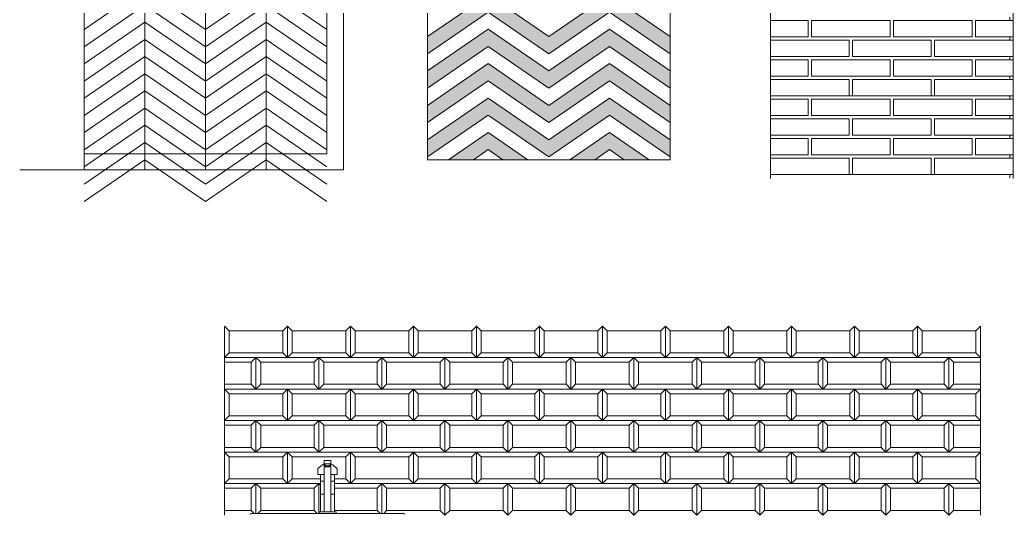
# Model space of a CAD drawing. Header units: centimetres. Extents: x -16179 to 12840, y -10704 to 3856.
# Drawn here: x -1500.1 to -1211.1, y -4435.2 to -4291.1 of the extents above; entities that cross this region are included whole.
import ezdxf

# ---------------------------------------------------------------- set-up
doc = ezdxf.new("R2010")
doc.units = ezdxf.units.CM
doc.header["$MEASUREMENT"] = 0
doc.header["$XCLIPFRAME"] = 0
for name, color, linetype, lineweight in [('1_Num_Penna__254', 254, 'Continuous', 18), ('A-ELEV-MBE1_Num_Penna__14_Num_Penna__11_Num_Penna__9_Num_Penna__9_Num_Penna__9_Num_Penna__9_Num_Penna__9_Num_Penna__9_Num_Penna__10_Num_Penna__254', 254, 'Continuous', 18), ('A-ELEV-MBE1_Num_Penna__7_Num_Penna__7_Num_Penna__7_Num_Penna__7_Num_Penna__7_Num_Penna__7_Num_Penna__7_Num_Penna__7_Num_Penna__7_Num_Penna__254', 254, 'Continuous', 18), ('IKE120015-t1_Num_Penna__251_Num_Penna__251_Num_Penna__251_Num_Penna__251_Num_Penna__251_Num_Penna__251_Num_Penna__251_Num_Penna__251_Num_Penna__251_Num_Penna__251_Num_Penna__12', 12, 'Continuous', 18), ('IKE120015-t1_Num_Penna__251_Num_Penna__251_Num_Penna__251_Num_Penna__251_Num_Penna__251_Num_Penna__251_Num_Penna__251_Num_Penna__251_Num_Penna__251_Num_Penna__251_Num_Penna__253', 253, 'Continuous', 18), ('PDF _Geometria_Num_Penna__5', 5, 'Continuous', 18), ('PDF11_Text_Num_Penna__253', 253, 'Continuous', 18), ('PDF11_Text_Num_Penna__5', 5, 'Continuous', 18)]:
    doc.layers.add(name, color=color, linetype=linetype, lineweight=lineweight)
doc.layers.add('IKE120015-t1_Num_Penna__251_Num_Penna__13_Num_Penna__251_Num_Penna__251_Num_Penna__251_Num_Penna__251_Num_Penna__251_Num_Penna__251_Num_Penna__251_Num_Penna__251', color=7, linetype='Continuous')
picture_1 = doc.add_image_def('image1.jpg', size_in_pixel=(728, 1100))

msp = doc.modelspace()

# ---------------------------------------------------------------- hatches: boundary and pattern name
at = {"layer": 'A-ELEV-MBE1_Num_Penna__7_Num_Penna__7_Num_Penna__7_Num_Penna__7_Num_Penna__7_Num_Penna__7_Num_Penna__7_Num_Penna__7_Num_Penna__7_Num_Penna__254', "linetype": 'Continuous', "lineweight": 0, "true_color": 0x333333}
for points in [[(-1310.9, -4295.97), (-1328.55, -4283.84), (-1346.19, -4295.97), (-1363.84, -4283.84), (-1381.48, -4295.97), (-1381.48, -4300.97), (-1363.84, -4288.84), (-1346.19, -4300.97), (-1328.55, -4288.84), (-1310.9, -4300.97)], [(-1310.9, -4305.97), (-1328.55, -4293.84), (-1346.19, -4305.97), (-1363.84, -4293.84), (-1381.48, -4305.97), (-1381.48, -4310.97), (-1363.84, -4298.84), (-1346.19, -4310.97), (-1328.55, -4298.84), (-1310.9, -4310.97)], [(-1310.9, -4320.97), (-1310.9, -4315.97), (-1328.55, -4303.84), (-1346.19, -4315.97), (-1363.84, -4303.84), (-1381.48, -4315.97), (-1381.48, -4320.97), (-1363.84, -4308.84), (-1346.19, -4320.97), (-1328.55, -4308.84)], [(-1310.9, -4325.97), (-1328.55, -4313.84), (-1346.19, -4325.97), (-1363.84, -4313.84), (-1381.48, -4325.97), (-1381.48, -4330.97), (-1363.84, -4318.84), (-1346.19, -4330.97), (-1328.55, -4318.84), (-1310.9, -4330.97)], [(-1368.1, -4331.77), (-1363.84, -4328.84), (-1359.58, -4331.77), (-1352.3, -4331.77), (-1363.84, -4323.84), (-1375.38, -4331.77)], [(-1317.01, -4331.77), (-1328.55, -4323.84), (-1340.09, -4331.77), (-1332.81, -4331.77), (-1328.55, -4328.84), (-1324.29, -4331.77)]]:
    msp.add_hatch(color=250, dxfattribs=at).paths.add_polyline_path(points)

# ---------------------------------------------------------------- linework, layer by layer
at = {"layer": '1_Num_Penna__254', "color": 254, "linetype": 'Continuous', "lineweight": 18}
for p, q in [((-1281.66, -4291.24), (-1270.69, -4291.24)), ((-1270.69, -4291.24), (-1270.69, -4296.01)), ((-1269.74, -4291.24), (-1246.85, -4291.24)), ((-1269.74, -4291.24), (-1269.74, -4296.01)), ((-1246.85, -4291.24), (-1246.85, -4296.01)), ((-1245.89, -4291.24), (-1223, -4291.24)), ((-1245.89, -4291.24), (-1245.89, -4296.01)), ((-1223, -4291.24), (-1223, -4296.01)), ((-1222.05, -4291.24), (-1211.08, -4291.24)), ((-1222.05, -4291.24), (-1222.05, -4296.01)), ((-1212.03, -4290.29), (-1212.03, -4291.24)), ((-1211.08, -4291.24), (-1211.08, -4296.01)), ((-1281.66, -4296.01), (-1270.69, -4296.01)), ((-1281.66, -4296.96), (-1258.77, -4296.96)), ((-1281.66, -4296.96), (-1281.66, -4301.73)), ((-1269.74, -4296.01), (-1246.85, -4296.01)), ((-1258.77, -4296.96), (-1258.77, -4301.73)), ((-1257.81, -4296.96), (-1234.92, -4296.96)), ((-1257.81, -4296.96), (-1257.81, -4301.73)), ((-1245.89, -4296.01), (-1223, -4296.01)), ((-1234.92, -4296.96), (-1234.92, -4301.73)), ((-1233.97, -4296.96), (-1211.08, -4296.96)), ((-1233.97, -4296.96), (-1233.97, -4301.73)), ((-1222.05, -4296.01), (-1211.08, -4296.01)), ((-1212.03, -4296.01), (-1212.03, -4296.96)), ((-1211.08, -4296.96), (-1211.08, -4301.73)), ((-1281.66, -4301.73), (-1258.77, -4301.73)), ((-1281.66, -4302.68), (-1270.69, -4302.68)), ((-1270.69, -4302.68), (-1270.69, -4307.45)), ((-1269.74, -4302.68), (-1246.85, -4302.68)), ((-1269.74, -4302.68), (-1269.74, -4307.45)), ((-1257.81, -4301.73), (-1234.92, -4301.73)), ((-1246.85, -4302.68), (-1246.85, -4307.45)), ((-1245.89, -4302.68), (-1223, -4302.68)), ((-1245.89, -4302.68), (-1245.89, -4307.45)), ((-1233.97, -4301.73), (-1211.08, -4301.73)), ((-1223, -4302.68), (-1223, -4307.45)), ((-1222.05, -4302.68), (-1211.08, -4302.68)), ((-1222.05, -4302.68), (-1222.05, -4307.45)), ((-1212.03, -4301.73), (-1212.03, -4302.68)), ((-1211.08, -4302.68), (-1211.08, -4307.45)), ((-1281.66, -4307.45), (-1270.69, -4307.45)), ((-1281.66, -4308.41), (-1258.77, -4308.41)), ((-1281.66, -4308.41), (-1281.66, -4313.18)), ((-1269.74, -4307.45), (-1246.85, -4307.45)), ((-1258.77, -4308.41), (-1258.77, -4313.18)), ((-1257.81, -4308.41), (-1234.92, -4308.41)), ((-1257.81, -4308.41), (-1257.81, -4313.18)), ((-1245.89, -4307.45), (-1223, -4307.45)), ((-1234.92, -4308.41), (-1234.92, -4313.18)), ((-1233.97, -4308.41), (-1211.08, -4308.41)), ((-1233.97, -4308.41), (-1233.97, -4313.18)), ((-1222.05, -4307.45), (-1211.08, -4307.45)), ((-1212.03, -4307.45), (-1212.03, -4308.41)), ((-1211.08, -4308.41), (-1211.08, -4313.18)), ((-1281.66, -4313.18), (-1211.08, -4313.18)), ((-1281.66, -4314.13), (-1270.69, -4314.13)), ((-1270.69, -4314.13), (-1270.69, -4318.9)), ((-1269.74, -4314.13), (-1246.85, -4314.13)), ((-1269.74, -4314.13), (-1269.74, -4318.9)), ((-1246.85, -4314.13), (-1246.85, -4318.9)), ((-1245.89, -4314.13), (-1223, -4314.13)), ((-1245.89, -4314.13), (-1245.89, -4318.9)), ((-1223, -4314.13), (-1223, -4318.9)), ((-1222.05, -4314.13), (-1211.08, -4314.13)), ((-1222.05, -4314.13), (-1222.05, -4318.9)), ((-1212.03, -4313.18), (-1212.03, -4314.13)), ((-1211.08, -4314.13), (-1211.08, -4318.9)), ((-1281.66, -4318.9), (-1270.69, -4318.9)), ((-1281.66, -4319.85), (-1258.77, -4319.85)), ((-1281.66, -4319.85), (-1281.66, -4324.62)), ((-1269.74, -4318.9), (-1246.85, -4318.9)), ((-1258.77, -4319.85), (-1258.77, -4324.62)), ((-1257.81, -4319.85), (-1234.92, -4319.85)), ((-1257.81, -4319.85), (-1257.81, -4324.62)), ((-1245.89, -4318.9), (-1223, -4318.9)), ((-1234.92, -4319.85), (-1234.92, -4324.62)), ((-1233.97, -4319.85), (-1211.08, -4319.85)), ((-1233.97, -4319.85), (-1233.97, -4324.62)), ((-1222.05, -4318.9), (-1211.08, -4318.9)), ((-1212.03, -4318.9), (-1212.03, -4319.85)), ((-1211.08, -4319.85), (-1211.08, -4324.62)), ((-1281.66, -4324.62), (-1258.77, -4324.62)), ((-1281.66, -4325.58), (-1270.69, -4325.58)), ((-1270.69, -4325.58), (-1270.69, -4330.34)), ((-1269.74, -4325.58), (-1246.85, -4325.58)), ((-1269.74, -4325.58), (-1269.74, -4330.34)), ((-1257.81, -4324.62), (-1234.92, -4324.62)), ((-1246.85, -4325.58), (-1246.85, -4330.34)), ((-1245.89, -4325.58), (-1223, -4325.58)), ((-1245.89, -4325.58), (-1245.89, -4330.34)), ((-1233.97, -4324.62), (-1211.08, -4324.62)), ((-1223, -4325.58), (-1223, -4330.34)), ((-1222.05, -4325.58), (-1211.08, -4325.58)), ((-1222.05, -4325.58), (-1222.05, -4330.34)), ((-1212.03, -4324.62), (-1212.03, -4325.58)), ((-1211.08, -4325.58), (-1211.08, -4330.34)), ((-1281.66, -4330.34), (-1270.69, -4330.34)), ((-1281.66, -4331.3), (-1258.77, -4331.3)), ((-1281.66, -4331.3), (-1281.66, -4336.07)), ((-1269.74, -4330.34), (-1246.85, -4330.34)), ((-1258.77, -4331.3), (-1258.77, -4336.07)), ((-1257.81, -4331.3), (-1234.92, -4331.3)), ((-1257.81, -4331.3), (-1257.81, -4336.07)), ((-1245.89, -4330.34), (-1223, -4330.34)), ((-1234.92, -4331.3), (-1234.92, -4336.07)), ((-1233.97, -4331.3), (-1211.08, -4331.3)), ((-1233.97, -4331.3), (-1233.97, -4336.07)), ((-1222.05, -4330.34), (-1211.08, -4330.34)), ((-1212.03, -4330.34), (-1212.03, -4331.3)), ((-1211.08, -4331.3), (-1211.08, -4336.07)), ((-1281.66, -4336.07), (-1211.08, -4336.07)), ((-1212.03, -4336.07), (-1212.03, -4337.02))]:
    msp.add_line(p, q, dxfattribs=at)
at = {"layer": 'A-ELEV-MBE1_Num_Penna__14_Num_Penna__11_Num_Penna__9_Num_Penna__9_Num_Penna__9_Num_Penna__9_Num_Penna__9_Num_Penna__9_Num_Penna__10_Num_Penna__254', "color": 254, "linetype": 'Continuous', "lineweight": 18}
for p, q in [((-1281.66, -4119.28), (-1281.66, -4337.21)), ((-1211.08, -4119.28), (-1211.08, -4337.21))]:
    msp.add_line(p, q, dxfattribs=at)
at = {"layer": 'IKE120015-t1_Num_Penna__251_Num_Penna__251_Num_Penna__251_Num_Penna__251_Num_Penna__251_Num_Penna__251_Num_Penna__251_Num_Penna__251_Num_Penna__251_Num_Penna__251_Num_Penna__12', "color": 12, "linetype": 'Continuous', "lineweight": 18}
for p, q in [((-1481.43, -4116.78), (-1481.43, -4334.71)), ((-1463.79, -4116.78), (-1463.79, -4334.71)), ((-1446.14, -4116.78), (-1446.14, -4334.71)), ((-1428.5, -4116.78), (-1428.5, -4334.71)), ((-1405.93, -4116.78), (-1405.93, -4334.71)), ((-1463.79, -4281.78), (-1481.43, -4293.9)), ((-1463.79, -4281.78), (-1446.14, -4293.9)), ((-1428.5, -4281.78), (-1446.14, -4293.9)), ((-1428.5, -4281.78), (-1410.85, -4293.9)), ((-1463.79, -4286.78), (-1481.43, -4298.9)), ((-1463.79, -4286.78), (-1446.14, -4298.9)), ((-1428.5, -4286.78), (-1446.14, -4298.9)), ((-1428.5, -4286.78), (-1410.85, -4298.9)), ((-1463.79, -4291.78), (-1481.43, -4303.9)), ((-1463.79, -4291.78), (-1446.14, -4303.9)), ((-1428.5, -4291.78), (-1446.14, -4303.9)), ((-1428.5, -4291.78), (-1410.85, -4303.9)), ((-1463.79, -4296.78), (-1481.43, -4308.9)), ((-1463.79, -4296.78), (-1446.14, -4308.9)), ((-1428.5, -4296.78), (-1446.14, -4308.9)), ((-1428.5, -4296.78), (-1410.85, -4308.9)), ((-1463.79, -4301.78), (-1481.43, -4313.9)), ((-1463.79, -4301.78), (-1446.14, -4313.9)), ((-1428.5, -4301.78), (-1446.14, -4313.9)), ((-1428.5, -4301.78), (-1410.85, -4313.9)), ((-1463.79, -4306.78), (-1481.43, -4318.9)), ((-1463.79, -4306.78), (-1446.14, -4318.9)), ((-1428.5, -4306.78), (-1446.14, -4318.9)), ((-1428.5, -4306.78), (-1410.85, -4318.9)), ((-1463.79, -4311.78), (-1481.43, -4323.9)), ((-1463.79, -4311.78), (-1446.14, -4323.9)), ((-1428.5, -4311.78), (-1446.14, -4323.9)), ((-1428.5, -4311.78), (-1410.85, -4323.9)), ((-1463.79, -4316.78), (-1481.43, -4328.9)), ((-1463.79, -4316.78), (-1446.14, -4328.9)), ((-1428.5, -4316.78), (-1446.14, -4328.9)), ((-1428.5, -4316.78), (-1410.85, -4328.9)), ((-1463.79, -4321.78), (-1481.43, -4333.9)), ((-1463.79, -4321.78), (-1446.14, -4333.9)), ((-1428.5, -4321.78), (-1446.14, -4333.9)), ((-1428.5, -4321.78), (-1410.85, -4333.9)), ((-1463.79, -4326.78), (-1481.43, -4338.9)), ((-1463.79, -4326.78), (-1446.14, -4338.9)), ((-1428.5, -4326.78), (-1446.14, -4338.9)), ((-1428.5, -4326.78), (-1410.85, -4338.9)), ((-1463.79, -4331.78), (-1481.43, -4343.9)), ((-1463.79, -4331.78), (-1446.14, -4343.9)), ((-1428.5, -4331.78), (-1446.14, -4343.9)), ((-1428.5, -4331.78), (-1410.85, -4343.9)), ((-1405.93, -4334.71), (-1500.15, -4334.71))]:
    msp.add_line(p, q, dxfattribs=at)
at = {"layer": 'IKE120015-t1_Num_Penna__251_Num_Penna__251_Num_Penna__251_Num_Penna__251_Num_Penna__251_Num_Penna__251_Num_Penna__251_Num_Penna__251_Num_Penna__251_Num_Penna__251_Num_Penna__253', "color": 253, "linetype": 'Continuous', "lineweight": 18}
for p, q in [((-1381.48, -4113.84), (-1381.48, -4331.77)), ((-1310.9, -4113.84), (-1310.9, -4331.77)), ((-1363.84, -4283.84), (-1381.48, -4295.97)), ((-1363.84, -4283.84), (-1346.19, -4295.97)), ((-1328.55, -4283.84), (-1346.19, -4295.97)), ((-1328.55, -4283.84), (-1310.9, -4295.97)), ((-1363.84, -4288.84), (-1381.48, -4300.97)), ((-1363.84, -4288.84), (-1346.19, -4300.97)), ((-1328.55, -4288.84), (-1346.19, -4300.97)), ((-1328.55, -4288.84), (-1310.9, -4300.97)), ((-1363.84, -4293.84), (-1381.48, -4305.97)), ((-1363.84, -4293.84), (-1346.19, -4305.97)), ((-1328.55, -4293.84), (-1346.19, -4305.97)), ((-1328.55, -4293.84), (-1310.9, -4305.97)), ((-1363.84, -4298.84), (-1381.48, -4310.97)), ((-1363.84, -4298.84), (-1346.19, -4310.97)), ((-1328.55, -4298.84), (-1346.19, -4310.97)), ((-1328.55, -4298.84), (-1310.9, -4310.97)), ((-1363.84, -4303.84), (-1381.48, -4315.97)), ((-1363.84, -4303.84), (-1346.19, -4315.97)), ((-1328.55, -4303.84), (-1346.19, -4315.97)), ((-1328.55, -4303.84), (-1310.9, -4315.97)), ((-1363.84, -4308.84), (-1381.48, -4320.97)), ((-1363.84, -4308.84), (-1346.19, -4320.97)), ((-1328.55, -4308.84), (-1346.19, -4320.97)), ((-1328.55, -4308.84), (-1310.9, -4320.97)), ((-1363.84, -4313.84), (-1381.48, -4325.97)), ((-1363.84, -4313.84), (-1346.19, -4325.97)), ((-1328.55, -4313.84), (-1346.19, -4325.97)), ((-1328.55, -4313.84), (-1310.9, -4325.97)), ((-1363.84, -4318.84), (-1381.48, -4330.97)), ((-1363.84, -4318.84), (-1346.19, -4330.97)), ((-1328.55, -4318.84), (-1346.19, -4330.97)), ((-1328.55, -4318.84), (-1310.9, -4330.97)), ((-1363.84, -4323.84), (-1375.38, -4331.77)), ((-1363.84, -4323.84), (-1352.3, -4331.77)), ((-1328.55, -4323.84), (-1340.09, -4331.77)), ((-1328.55, -4323.84), (-1317.01, -4331.77)), ((-1363.84, -4328.84), (-1368.1, -4331.77)), ((-1363.84, -4328.84), (-1359.58, -4331.77)), ((-1328.55, -4328.84), (-1332.81, -4331.77)), ((-1328.55, -4328.84), (-1324.29, -4331.77)), ((-1310.9, -4331.77), (-1381.48, -4331.77))]:
    msp.add_line(p, q, dxfattribs=at)
at = {"layer": 'PDF _Geometria_Num_Penna__5', "color": 5, "linetype": 'Continuous', "lineweight": 18, "flags": 128}
msp.add_lwpolyline([(-1411.47, -4419.24), (-1409.74, -4419.23, -0.256336), (-1409.62, -4419.48), (-1409.62, -4419.58), (-1409.62, -4434.17), (-1411.61, -4434.17), (-1411.61, -4419.58), (-1411.61, -4419.48, -0.253165)], format="xyb", close=True, dxfattribs=at)
for points in [[(-1409.62, -4423.31), (-1407.78, -4423.31), (-1407.78, -4421.71, 0.09339), (-1409.62, -4420.23), (-1411.61, -4420.23, 0.085626), (-1413.4, -4421.72), (-1413.4, -4423.31), (-1411.61, -4423.31)], [(-1409.91, -4420.23), (-1409.91, -4420.93, -0.414865), (-1410.1, -4421.13), (-1411.11, -4421.13, -0.414865), (-1411.31, -4420.93), (-1411.31, -4420.23)]]:
    msp.add_lwpolyline(points, format="xyb", dxfattribs=at)
for points in [[(-1411.31, -4420.86), (-1409.91, -4420.86)], [(-1413.09, -4434.17), (-1412.62, -4434.17), (-1412.62, -4423.31)], [(-1412.62, -4425.3), (-1411.61, -4425.3)], [(-1409.62, -4425.3), (-1408.56, -4425.3)], [(-1408.56, -4423.31), (-1408.56, -4434.17)], [(-1412.62, -4429.09), (-1411.61, -4429.09)], [(-1409.62, -4429.09), (-1408.56, -4429.09)], [(-1413.09, -4434.67), (-1413.09, -4434.17), (-1408.12, -4434.17), (-1408.12, -4434.67)], [(-1408.12, -4434.17), (-1408.59, -4434.17)]]:
    msp.add_lwpolyline(points, dxfattribs=at)
at = {"layer": 'PDF11_Text_Num_Penna__253', "color": 253, "linetype": 'Continuous', "lineweight": 18}
for p, q in [((-1440.61, -4380.17), (-1439.23, -4381.54)), ((-1440.61, -4435.17), (-1440.61, -4380.17)), ((-1423.65, -4381.54), (-1439.23, -4381.54)), ((-1439.23, -4387.96), (-1439.23, -4381.54)), ((-1423.65, -4381.54), (-1422.27, -4380.17)), ((-1423.65, -4387.96), (-1423.65, -4381.54)), ((-1422.27, -4389.33), (-1422.27, -4380.17)), ((-1422.27, -4380.17), (-1420.9, -4381.54)), ((-1405.31, -4381.54), (-1420.9, -4381.54)), ((-1420.9, -4387.96), (-1420.9, -4381.54)), ((-1405.31, -4381.54), (-1403.94, -4380.17)), ((-1405.31, -4387.96), (-1405.31, -4381.54)), ((-1403.94, -4389.33), (-1403.94, -4380.17)), ((-1403.94, -4380.17), (-1402.56, -4381.54)), ((-1386.98, -4381.54), (-1402.56, -4381.54)), ((-1402.56, -4387.96), (-1402.56, -4381.54)), ((-1386.98, -4381.54), (-1385.61, -4380.17)), ((-1386.98, -4387.96), (-1386.98, -4381.54)), ((-1385.61, -4389.33), (-1385.61, -4380.17)), ((-1385.61, -4380.17), (-1384.23, -4381.54)), ((-1368.65, -4381.54), (-1384.23, -4381.54)), ((-1384.23, -4387.96), (-1384.23, -4381.54)), ((-1368.65, -4381.54), (-1367.27, -4380.17)), ((-1368.65, -4387.96), (-1368.65, -4381.54)), ((-1367.27, -4389.33), (-1367.27, -4380.17)), ((-1367.27, -4380.17), (-1365.9, -4381.54)), ((-1350.31, -4381.54), (-1365.9, -4381.54)), ((-1365.9, -4387.96), (-1365.9, -4381.54)), ((-1350.31, -4381.54), (-1348.94, -4380.17)), ((-1350.31, -4387.96), (-1350.31, -4381.54)), ((-1348.94, -4389.33), (-1348.94, -4380.17)), ((-1348.94, -4380.17), (-1347.56, -4381.54)), ((-1331.98, -4381.54), (-1347.56, -4381.54)), ((-1347.56, -4387.96), (-1347.56, -4381.54)), ((-1331.98, -4381.54), (-1330.61, -4380.17)), ((-1331.98, -4387.96), (-1331.98, -4381.54)), ((-1330.61, -4389.33), (-1330.61, -4380.17)), ((-1330.61, -4380.17), (-1329.23, -4381.54)), ((-1313.65, -4381.54), (-1329.23, -4381.54)), ((-1329.23, -4387.96), (-1329.23, -4381.54)), ((-1313.65, -4381.54), (-1312.27, -4380.17)), ((-1313.65, -4387.96), (-1313.65, -4381.54)), ((-1312.27, -4389.33), (-1312.27, -4380.17)), ((-1312.27, -4380.17), (-1310.9, -4381.54)), ((-1295.31, -4381.54), (-1310.9, -4381.54)), ((-1310.9, -4387.96), (-1310.9, -4381.54)), ((-1295.31, -4381.54), (-1293.94, -4380.17)), ((-1295.31, -4387.96), (-1295.31, -4381.54)), ((-1293.94, -4389.33), (-1293.94, -4380.17)), ((-1293.94, -4380.17), (-1292.56, -4381.54)), ((-1276.98, -4381.54), (-1292.56, -4381.54)), ((-1292.56, -4387.96), (-1292.56, -4381.54)), ((-1276.98, -4381.54), (-1275.61, -4380.17)), ((-1276.98, -4387.96), (-1276.98, -4381.54)), ((-1275.61, -4389.33), (-1275.61, -4380.17)), ((-1275.61, -4380.17), (-1274.23, -4381.54)), ((-1258.65, -4381.54), (-1274.23, -4381.54)), ((-1274.23, -4387.96), (-1274.23, -4381.54)), ((-1258.65, -4381.54), (-1257.27, -4380.17)), ((-1258.65, -4387.96), (-1258.65, -4381.54)), ((-1257.27, -4389.33), (-1257.27, -4380.17)), ((-1257.27, -4380.17), (-1255.9, -4381.54)), ((-1240.31, -4381.54), (-1255.9, -4381.54)), ((-1255.9, -4387.96), (-1255.9, -4381.54)), ((-1240.31, -4381.54), (-1238.94, -4380.17)), ((-1240.31, -4387.96), (-1240.31, -4381.54)), ((-1238.94, -4380.17), (-1237.56, -4381.54)), ((-1238.94, -4389.33), (-1238.94, -4380.17)), ((-1221.98, -4381.54), (-1237.56, -4381.54)), ((-1237.56, -4387.96), (-1237.56, -4381.54)), ((-1221.98, -4381.54), (-1220.61, -4380.17)), ((-1221.98, -4387.96), (-1221.98, -4381.54)), ((-1220.61, -4435.17), (-1220.61, -4380.17)), ((-1439.23, -4387.96), (-1440.61, -4389.33)), ((-1423.65, -4387.96), (-1439.23, -4387.96)), ((-1423.65, -4387.96), (-1422.27, -4389.33)), ((-1420.9, -4387.96), (-1422.27, -4389.33)), ((-1405.31, -4387.96), (-1420.9, -4387.96)), ((-1405.31, -4387.96), (-1403.94, -4389.33)), ((-1402.56, -4387.96), (-1403.94, -4389.33)), ((-1386.98, -4387.96), (-1402.56, -4387.96)), ((-1386.98, -4387.96), (-1385.61, -4389.33)), ((-1384.23, -4387.96), (-1385.61, -4389.33)), ((-1368.65, -4387.96), (-1384.23, -4387.96)), ((-1368.65, -4387.96), (-1367.27, -4389.33)), ((-1365.9, -4387.96), (-1367.27, -4389.33)), ((-1350.31, -4387.96), (-1365.9, -4387.96)), ((-1350.31, -4387.96), (-1348.94, -4389.33)), ((-1347.56, -4387.96), (-1348.94, -4389.33)), ((-1331.98, -4387.96), (-1347.56, -4387.96)), ((-1331.98, -4387.96), (-1330.61, -4389.33)), ((-1329.23, -4387.96), (-1330.61, -4389.33)), ((-1313.65, -4387.96), (-1329.23, -4387.96)), ((-1313.65, -4387.96), (-1312.27, -4389.33)), ((-1310.9, -4387.96), (-1312.27, -4389.33)), ((-1295.31, -4387.96), (-1310.9, -4387.96)), ((-1295.31, -4387.96), (-1293.94, -4389.33)), ((-1292.56, -4387.96), (-1293.94, -4389.33)), ((-1276.98, -4387.96), (-1292.56, -4387.96)), ((-1276.98, -4387.96), (-1275.61, -4389.33)), ((-1274.23, -4387.96), (-1275.61, -4389.33)), ((-1258.65, -4387.96), (-1274.23, -4387.96)), ((-1258.65, -4387.96), (-1257.27, -4389.33)), ((-1255.9, -4387.96), (-1257.27, -4389.33)), ((-1240.31, -4387.96), (-1255.9, -4387.96)), ((-1240.31, -4387.96), (-1238.94, -4389.33)), ((-1237.56, -4387.96), (-1238.94, -4389.33)), ((-1221.98, -4387.96), (-1237.56, -4387.96)), ((-1221.98, -4387.96), (-1220.61, -4389.33)), ((-1220.61, -4389.33), (-1440.61, -4389.33)), ((-1432.81, -4390.71), (-1440.61, -4390.71)), ((-1432.81, -4390.71), (-1431.44, -4389.33)), ((-1432.81, -4397.12), (-1432.81, -4390.71)), ((-1431.44, -4398.5), (-1431.44, -4389.33)), ((-1431.44, -4389.33), (-1430.06, -4390.71)), ((-1414.48, -4390.71), (-1430.06, -4390.71)), ((-1430.06, -4397.12), (-1430.06, -4390.71)), ((-1414.48, -4390.71), (-1413.11, -4389.33)), ((-1414.48, -4397.12), (-1414.48, -4390.71)), ((-1413.11, -4398.5), (-1413.11, -4389.33)), ((-1413.11, -4389.33), (-1411.73, -4390.71)), ((-1396.15, -4390.71), (-1411.73, -4390.71)), ((-1411.73, -4397.12), (-1411.73, -4390.71)), ((-1396.15, -4390.71), (-1394.77, -4389.33)), ((-1396.15, -4397.12), (-1396.15, -4390.71)), ((-1394.77, -4398.5), (-1394.77, -4389.33)), ((-1394.77, -4389.33), (-1393.4, -4390.71)), ((-1377.81, -4390.71), (-1393.4, -4390.71)), ((-1393.4, -4397.12), (-1393.4, -4390.71)), ((-1377.81, -4390.71), (-1376.44, -4389.33)), ((-1377.81, -4397.12), (-1377.81, -4390.71)), ((-1376.44, -4398.5), (-1376.44, -4389.33)), ((-1376.44, -4389.33), (-1375.06, -4390.71)), ((-1359.48, -4390.71), (-1375.06, -4390.71)), ((-1375.06, -4397.12), (-1375.06, -4390.71)), ((-1359.48, -4390.71), (-1358.11, -4389.33)), ((-1359.48, -4397.12), (-1359.48, -4390.71)), ((-1358.11, -4398.5), (-1358.11, -4389.33)), ((-1358.11, -4389.33), (-1356.73, -4390.71)), ((-1341.15, -4390.71), (-1356.73, -4390.71)), ((-1356.73, -4397.12), (-1356.73, -4390.71)), ((-1341.15, -4390.71), (-1339.77, -4389.33)), ((-1341.15, -4397.12), (-1341.15, -4390.71)), ((-1339.77, -4398.5), (-1339.77, -4389.33)), ((-1339.77, -4389.33), (-1338.4, -4390.71)), ((-1322.81, -4390.71), (-1338.4, -4390.71)), ((-1338.4, -4397.12), (-1338.4, -4390.71)), ((-1322.81, -4390.71), (-1321.44, -4389.33)), ((-1322.81, -4397.12), (-1322.81, -4390.71)), ((-1321.44, -4398.5), (-1321.44, -4389.33)), ((-1321.44, -4389.33), (-1320.06, -4390.71)), ((-1304.48, -4390.71), (-1320.06, -4390.71)), ((-1320.06, -4397.12), (-1320.06, -4390.71)), ((-1304.48, -4390.71), (-1303.11, -4389.33)), ((-1304.48, -4397.12), (-1304.48, -4390.71)), ((-1303.11, -4398.5), (-1303.11, -4389.33)), ((-1303.11, -4389.33), (-1301.73, -4390.71)), ((-1286.15, -4390.71), (-1301.73, -4390.71)), ((-1301.73, -4397.12), (-1301.73, -4390.71)), ((-1286.15, -4390.71), (-1284.77, -4389.33)), ((-1286.15, -4397.12), (-1286.15, -4390.71)), ((-1284.77, -4398.5), (-1284.77, -4389.33)), ((-1284.77, -4389.33), (-1283.4, -4390.71)), ((-1267.81, -4390.71), (-1283.4, -4390.71)), ((-1283.4, -4397.12), (-1283.4, -4390.71)), ((-1267.81, -4390.71), (-1266.44, -4389.33)), ((-1267.81, -4397.12), (-1267.81, -4390.71)), ((-1266.44, -4398.5), (-1266.44, -4389.33)), ((-1266.44, -4389.33), (-1265.06, -4390.71)), ((-1249.48, -4390.71), (-1265.06, -4390.71)), ((-1265.06, -4397.12), (-1265.06, -4390.71)), ((-1249.48, -4390.71), (-1248.11, -4389.33)), ((-1249.48, -4397.12), (-1249.48, -4390.71)), ((-1248.11, -4398.5), (-1248.11, -4389.33)), ((-1248.11, -4389.33), (-1246.73, -4390.71)), ((-1246.73, -4397.12), (-1246.73, -4390.71)), ((-1231.15, -4390.71), (-1246.73, -4390.71)), ((-1231.15, -4390.71), (-1229.77, -4389.33)), ((-1231.15, -4397.12), (-1231.15, -4390.71)), ((-1229.77, -4398.5), (-1229.77, -4389.33)), ((-1229.77, -4389.33), (-1228.4, -4390.71)), ((-1220.61, -4390.71), (-1228.4, -4390.71)), ((-1228.4, -4397.12), (-1228.4, -4390.71)), ((-1432.81, -4397.12), (-1440.61, -4397.12)), ((-1220.61, -4398.5), (-1440.61, -4398.5)), ((-1440.61, -4398.5), (-1439.23, -4399.87)), ((-1432.81, -4397.12), (-1431.44, -4398.5)), ((-1430.06, -4397.12), (-1431.44, -4398.5)), ((-1414.48, -4397.12), (-1430.06, -4397.12)), ((-1423.65, -4399.87), (-1422.27, -4398.5)), ((-1422.27, -4407.67), (-1422.27, -4398.5)), ((-1422.27, -4398.5), (-1420.9, -4399.87)), ((-1414.48, -4397.12), (-1413.11, -4398.5)), ((-1411.73, -4397.12), (-1413.11, -4398.5)), ((-1396.15, -4397.12), (-1411.73, -4397.12)), ((-1405.31, -4399.87), (-1403.94, -4398.5)), ((-1403.94, -4407.67), (-1403.94, -4398.5)), ((-1403.94, -4398.5), (-1402.56, -4399.87)), ((-1396.15, -4397.12), (-1394.77, -4398.5)), ((-1393.4, -4397.12), (-1394.77, -4398.5)), ((-1377.81, -4397.12), (-1393.4, -4397.12)), ((-1386.98, -4399.87), (-1385.61, -4398.5)), ((-1385.61, -4407.67), (-1385.61, -4398.5)), ((-1385.61, -4398.5), (-1384.23, -4399.87)), ((-1377.81, -4397.12), (-1376.44, -4398.5)), ((-1375.06, -4397.12), (-1376.44, -4398.5)), ((-1359.48, -4397.12), (-1375.06, -4397.12)), ((-1368.65, -4399.87), (-1367.27, -4398.5)), ((-1367.27, -4407.67), (-1367.27, -4398.5)), ((-1367.27, -4398.5), (-1365.9, -4399.87)), ((-1359.48, -4397.12), (-1358.11, -4398.5)), ((-1356.73, -4397.12), (-1358.11, -4398.5)), ((-1341.15, -4397.12), (-1356.73, -4397.12)), ((-1350.31, -4399.87), (-1348.94, -4398.5)), ((-1348.94, -4407.67), (-1348.94, -4398.5)), ((-1348.94, -4398.5), (-1347.56, -4399.87)), ((-1341.15, -4397.12), (-1339.77, -4398.5)), ((-1338.4, -4397.12), (-1339.77, -4398.5)), ((-1322.81, -4397.12), (-1338.4, -4397.12)), ((-1331.98, -4399.87), (-1330.61, -4398.5)), ((-1330.61, -4407.67), (-1330.61, -4398.5)), ((-1330.61, -4398.5), (-1329.23, -4399.87)), ((-1322.81, -4397.12), (-1321.44, -4398.5)), ((-1320.06, -4397.12), (-1321.44, -4398.5)), ((-1304.48, -4397.12), (-1320.06, -4397.12)), ((-1313.65, -4399.87), (-1312.27, -4398.5)), ((-1312.27, -4407.67), (-1312.27, -4398.5)), ((-1312.27, -4398.5), (-1310.9, -4399.87)), ((-1304.48, -4397.12), (-1303.11, -4398.5)), ((-1301.73, -4397.12), (-1303.11, -4398.5)), ((-1286.15, -4397.12), (-1301.73, -4397.12)), ((-1295.31, -4399.87), (-1293.94, -4398.5)), ((-1293.94, -4407.67), (-1293.94, -4398.5)), ((-1293.94, -4398.5), (-1292.56, -4399.87)), ((-1286.15, -4397.12), (-1284.77, -4398.5)), ((-1283.4, -4397.12), (-1284.77, -4398.5)), ((-1267.81, -4397.12), (-1283.4, -4397.12)), ((-1276.98, -4399.87), (-1275.61, -4398.5)), ((-1275.61, -4407.67), (-1275.61, -4398.5)), ((-1275.61, -4398.5), (-1274.23, -4399.87)), ((-1267.81, -4397.12), (-1266.44, -4398.5)), ((-1265.06, -4397.12), (-1266.44, -4398.5)), ((-1249.48, -4397.12), (-1265.06, -4397.12)), ((-1258.65, -4399.87), (-1257.27, -4398.5)), ((-1257.27, -4407.67), (-1257.27, -4398.5)), ((-1257.27, -4398.5), (-1255.9, -4399.87)), ((-1249.48, -4397.12), (-1248.11, -4398.5)), ((-1246.73, -4397.12), (-1248.11, -4398.5)), ((-1231.15, -4397.12), (-1246.73, -4397.12)), ((-1240.31, -4399.87), (-1238.94, -4398.5)), ((-1238.94, -4398.5), (-1237.56, -4399.87)), ((-1238.94, -4407.67), (-1238.94, -4398.5)), ((-1231.15, -4397.12), (-1229.77, -4398.5)), ((-1228.4, -4397.12), (-1229.77, -4398.5)), ((-1220.61, -4397.12), (-1228.4, -4397.12)), ((-1221.98, -4399.87), (-1220.61, -4398.5)), ((-1423.65, -4399.87), (-1439.23, -4399.87)), ((-1439.23, -4406.29), (-1439.23, -4399.87)), ((-1423.65, -4406.29), (-1423.65, -4399.87)), ((-1405.31, -4399.87), (-1420.9, -4399.87)), ((-1420.9, -4406.29), (-1420.9, -4399.87)), ((-1405.31, -4406.29), (-1405.31, -4399.87)), ((-1386.98, -4399.87), (-1402.56, -4399.87)), ((-1402.56, -4406.29), (-1402.56, -4399.87)), ((-1386.98, -4406.29), (-1386.98, -4399.87)), ((-1368.65, -4399.87), (-1384.23, -4399.87)), ((-1384.23, -4406.29), (-1384.23, -4399.87)), ((-1368.65, -4406.29), (-1368.65, -4399.87)), ((-1350.31, -4399.87), (-1365.9, -4399.87)), ((-1365.9, -4406.29), (-1365.9, -4399.87)), ((-1350.31, -4406.29), (-1350.31, -4399.87)), ((-1331.98, -4399.87), (-1347.56, -4399.87)), ((-1347.56, -4406.29), (-1347.56, -4399.87)), ((-1331.98, -4406.29), (-1331.98, -4399.87)), ((-1313.65, -4399.87), (-1329.23, -4399.87)), ((-1329.23, -4406.29), (-1329.23, -4399.87)), ((-1313.65, -4406.29), (-1313.65, -4399.87)), ((-1295.31, -4399.87), (-1310.9, -4399.87)), ((-1310.9, -4406.29), (-1310.9, -4399.87)), ((-1295.31, -4406.29), (-1295.31, -4399.87)), ((-1276.98, -4399.87), (-1292.56, -4399.87)), ((-1292.56, -4406.29), (-1292.56, -4399.87)), ((-1276.98, -4406.29), (-1276.98, -4399.87)), ((-1258.65, -4399.87), (-1274.23, -4399.87)), ((-1274.23, -4406.29), (-1274.23, -4399.87)), ((-1258.65, -4406.29), (-1258.65, -4399.87)), ((-1240.31, -4399.87), (-1255.9, -4399.87)), ((-1255.9, -4406.29), (-1255.9, -4399.87)), ((-1240.31, -4406.29), (-1240.31, -4399.87)), ((-1221.98, -4399.87), (-1237.56, -4399.87)), ((-1237.56, -4406.29), (-1237.56, -4399.87)), ((-1221.98, -4406.29), (-1221.98, -4399.87)), ((-1439.23, -4406.29), (-1440.61, -4407.67)), ((-1220.61, -4407.67), (-1440.61, -4407.67)), ((-1423.65, -4406.29), (-1439.23, -4406.29)), ((-1432.81, -4409.04), (-1431.44, -4407.67)), ((-1431.44, -4416.83), (-1431.44, -4407.67)), ((-1431.44, -4407.67), (-1430.06, -4409.04)), ((-1423.65, -4406.29), (-1422.27, -4407.67)), ((-1420.9, -4406.29), (-1422.27, -4407.67)), ((-1405.31, -4406.29), (-1420.9, -4406.29)), ((-1414.48, -4409.04), (-1413.11, -4407.67)), ((-1413.11, -4416.83), (-1413.11, -4407.67)), ((-1413.11, -4407.67), (-1411.73, -4409.04)), ((-1405.31, -4406.29), (-1403.94, -4407.67)), ((-1402.56, -4406.29), (-1403.94, -4407.67)), ((-1386.98, -4406.29), (-1402.56, -4406.29)), ((-1396.15, -4409.04), (-1394.77, -4407.67)), ((-1394.77, -4416.83), (-1394.77, -4407.67)), ((-1394.77, -4407.67), (-1393.4, -4409.04)), ((-1386.98, -4406.29), (-1385.61, -4407.67)), ((-1384.23, -4406.29), (-1385.61, -4407.67)), ((-1368.65, -4406.29), (-1384.23, -4406.29)), ((-1377.81, -4409.04), (-1376.44, -4407.67)), ((-1376.44, -4416.83), (-1376.44, -4407.67)), ((-1376.44, -4407.67), (-1375.06, -4409.04)), ((-1368.65, -4406.29), (-1367.27, -4407.67)), ((-1365.9, -4406.29), (-1367.27, -4407.67)), ((-1350.31, -4406.29), (-1365.9, -4406.29)), ((-1359.48, -4409.04), (-1358.11, -4407.67)), ((-1358.11, -4416.83), (-1358.11, -4407.67)), ((-1358.11, -4407.67), (-1356.73, -4409.04)), ((-1350.31, -4406.29), (-1348.94, -4407.67)), ((-1347.56, -4406.29), (-1348.94, -4407.67)), ((-1331.98, -4406.29), (-1347.56, -4406.29)), ((-1341.15, -4409.04), (-1339.77, -4407.67)), ((-1339.77, -4416.83), (-1339.77, -4407.67)), ((-1339.77, -4407.67), (-1338.4, -4409.04)), ((-1331.98, -4406.29), (-1330.61, -4407.67)), ((-1329.23, -4406.29), (-1330.61, -4407.67)), ((-1313.65, -4406.29), (-1329.23, -4406.29)), ((-1322.81, -4409.04), (-1321.44, -4407.67)), ((-1321.44, -4416.83), (-1321.44, -4407.67)), ((-1321.44, -4407.67), (-1320.06, -4409.04)), ((-1313.65, -4406.29), (-1312.27, -4407.67)), ((-1310.9, -4406.29), (-1312.27, -4407.67)), ((-1295.31, -4406.29), (-1310.9, -4406.29)), ((-1304.48, -4409.04), (-1303.11, -4407.67)), ((-1303.11, -4416.83), (-1303.11, -4407.67)), ((-1303.11, -4407.67), (-1301.73, -4409.04)), ((-1295.31, -4406.29), (-1293.94, -4407.67)), ((-1292.56, -4406.29), (-1293.94, -4407.67)), ((-1276.98, -4406.29), (-1292.56, -4406.29)), ((-1286.15, -4409.04), (-1284.77, -4407.67)), ((-1284.77, -4416.83), (-1284.77, -4407.67)), ((-1284.77, -4407.67), (-1283.4, -4409.04)), ((-1276.98, -4406.29), (-1275.61, -4407.67)), ((-1274.23, -4406.29), (-1275.61, -4407.67)), ((-1258.65, -4406.29), (-1274.23, -4406.29)), ((-1267.81, -4409.04), (-1266.44, -4407.67)), ((-1266.44, -4416.83), (-1266.44, -4407.67)), ((-1266.44, -4407.67), (-1265.06, -4409.04)), ((-1258.65, -4406.29), (-1257.27, -4407.67)), ((-1255.9, -4406.29), (-1257.27, -4407.67)), ((-1240.31, -4406.29), (-1255.9, -4406.29)), ((-1249.48, -4409.04), (-1248.11, -4407.67)), ((-1248.11, -4416.83), (-1248.11, -4407.67)), ((-1248.11, -4407.67), (-1246.73, -4409.04)), ((-1240.31, -4406.29), (-1238.94, -4407.67)), ((-1237.56, -4406.29), (-1238.94, -4407.67)), ((-1221.98, -4406.29), (-1237.56, -4406.29)), ((-1231.15, -4409.04), (-1229.77, -4407.67)), ((-1229.77, -4416.83), (-1229.77, -4407.67)), ((-1229.77, -4407.67), (-1228.4, -4409.04)), ((-1221.98, -4406.29), (-1220.61, -4407.67)), ((-1432.81, -4409.04), (-1440.61, -4409.04)), ((-1432.81, -4415.46), (-1432.81, -4409.04)), ((-1414.48, -4409.04), (-1430.06, -4409.04)), ((-1430.06, -4415.46), (-1430.06, -4409.04)), ((-1414.48, -4415.46), (-1414.48, -4409.04)), ((-1396.15, -4409.04), (-1411.73, -4409.04)), ((-1411.73, -4415.46), (-1411.73, -4409.04)), ((-1396.15, -4415.46), (-1396.15, -4409.04)), ((-1377.81, -4409.04), (-1393.4, -4409.04)), ((-1393.4, -4415.46), (-1393.4, -4409.04)), ((-1377.81, -4415.46), (-1377.81, -4409.04)), ((-1359.48, -4409.04), (-1375.06, -4409.04)), ((-1375.06, -4415.46), (-1375.06, -4409.04)), ((-1359.48, -4415.46), (-1359.48, -4409.04)), ((-1341.15, -4409.04), (-1356.73, -4409.04)), ((-1356.73, -4415.46), (-1356.73, -4409.04)), ((-1341.15, -4415.46), (-1341.15, -4409.04)), ((-1322.81, -4409.04), (-1338.4, -4409.04)), ((-1338.4, -4415.46), (-1338.4, -4409.04)), ((-1322.81, -4415.46), (-1322.81, -4409.04)), ((-1304.48, -4409.04), (-1320.06, -4409.04)), ((-1320.06, -4415.46), (-1320.06, -4409.04)), ((-1304.48, -4415.46), (-1304.48, -4409.04)), ((-1286.15, -4409.04), (-1301.73, -4409.04)), ((-1301.73, -4415.46), (-1301.73, -4409.04)), ((-1286.15, -4415.46), (-1286.15, -4409.04)), ((-1267.81, -4409.04), (-1283.4, -4409.04)), ((-1283.4, -4415.46), (-1283.4, -4409.04)), ((-1267.81, -4415.46), (-1267.81, -4409.04)), ((-1249.48, -4409.04), (-1265.06, -4409.04)), ((-1265.06, -4415.46), (-1265.06, -4409.04)), ((-1249.48, -4415.46), (-1249.48, -4409.04)), ((-1246.73, -4415.46), (-1246.73, -4409.04)), ((-1231.15, -4409.04), (-1246.73, -4409.04)), ((-1231.15, -4415.46), (-1231.15, -4409.04)), ((-1220.61, -4409.04), (-1228.4, -4409.04)), ((-1228.4, -4415.46), (-1228.4, -4409.04)), ((-1432.81, -4415.46), (-1440.61, -4415.46)), ((-1220.61, -4416.83), (-1440.61, -4416.83)), ((-1440.61, -4416.83), (-1439.23, -4418.21)), ((-1432.81, -4415.46), (-1431.44, -4416.83)), ((-1430.06, -4415.46), (-1431.44, -4416.83)), ((-1414.48, -4415.46), (-1430.06, -4415.46)), ((-1423.65, -4418.21), (-1422.27, -4416.83)), ((-1422.27, -4426), (-1422.27, -4416.83)), ((-1422.27, -4416.83), (-1420.9, -4418.21)), ((-1414.48, -4415.46), (-1413.11, -4416.83)), ((-1411.73, -4415.46), (-1413.11, -4416.83)), ((-1396.15, -4415.46), (-1411.73, -4415.46)), ((-1405.31, -4418.21), (-1403.94, -4416.83)), ((-1403.94, -4426), (-1403.94, -4416.83)), ((-1403.94, -4416.83), (-1402.56, -4418.21)), ((-1396.15, -4415.46), (-1394.77, -4416.83)), ((-1393.4, -4415.46), (-1394.77, -4416.83)), ((-1377.81, -4415.46), (-1393.4, -4415.46)), ((-1386.98, -4418.21), (-1385.61, -4416.83)), ((-1385.61, -4426), (-1385.61, -4416.83)), ((-1385.61, -4416.83), (-1384.23, -4418.21)), ((-1377.81, -4415.46), (-1376.44, -4416.83)), ((-1375.06, -4415.46), (-1376.44, -4416.83)), ((-1359.48, -4415.46), (-1375.06, -4415.46)), ((-1368.65, -4418.21), (-1367.27, -4416.83)), ((-1367.27, -4426), (-1367.27, -4416.83)), ((-1367.27, -4416.83), (-1365.9, -4418.21)), ((-1359.48, -4415.46), (-1358.11, -4416.83)), ((-1356.73, -4415.46), (-1358.11, -4416.83)), ((-1341.15, -4415.46), (-1356.73, -4415.46)), ((-1350.31, -4418.21), (-1348.94, -4416.83)), ((-1348.94, -4426), (-1348.94, -4416.83)), ((-1348.94, -4416.83), (-1347.56, -4418.21)), ((-1341.15, -4415.46), (-1339.77, -4416.83)), ((-1338.4, -4415.46), (-1339.77, -4416.83)), ((-1322.81, -4415.46), (-1338.4, -4415.46)), ((-1331.98, -4418.21), (-1330.61, -4416.83)), ((-1330.61, -4426), (-1330.61, -4416.83)), ((-1330.61, -4416.83), (-1329.23, -4418.21)), ((-1322.81, -4415.46), (-1321.44, -4416.83)), ((-1320.06, -4415.46), (-1321.44, -4416.83)), ((-1304.48, -4415.46), (-1320.06, -4415.46)), ((-1313.65, -4418.21), (-1312.27, -4416.83)), ((-1312.27, -4426), (-1312.27, -4416.83)), ((-1312.27, -4416.83), (-1310.9, -4418.21)), ((-1304.48, -4415.46), (-1303.11, -4416.83)), ((-1301.73, -4415.46), (-1303.11, -4416.83)), ((-1286.15, -4415.46), (-1301.73, -4415.46)), ((-1295.31, -4418.21), (-1293.94, -4416.83)), ((-1293.94, -4426), (-1293.94, -4416.83)), ((-1293.94, -4416.83), (-1292.56, -4418.21)), ((-1286.15, -4415.46), (-1284.77, -4416.83)), ((-1283.4, -4415.46), (-1284.77, -4416.83)), ((-1267.81, -4415.46), (-1283.4, -4415.46)), ((-1276.98, -4418.21), (-1275.61, -4416.83)), ((-1275.61, -4426), (-1275.61, -4416.83)), ((-1275.61, -4416.83), (-1274.23, -4418.21)), ((-1267.81, -4415.46), (-1266.44, -4416.83)), ((-1265.06, -4415.46), (-1266.44, -4416.83)), ((-1249.48, -4415.46), (-1265.06, -4415.46)), ((-1258.65, -4418.21), (-1257.27, -4416.83)), ((-1257.27, -4426), (-1257.27, -4416.83)), ((-1257.27, -4416.83), (-1255.9, -4418.21)), ((-1249.48, -4415.46), (-1248.11, -4416.83)), ((-1246.73, -4415.46), (-1248.11, -4416.83)), ((-1231.15, -4415.46), (-1246.73, -4415.46)), ((-1240.31, -4418.21), (-1238.94, -4416.83)), ((-1238.94, -4416.83), (-1237.56, -4418.21)), ((-1238.94, -4426), (-1238.94, -4416.83)), ((-1231.15, -4415.46), (-1229.77, -4416.83)), ((-1228.4, -4415.46), (-1229.77, -4416.83)), ((-1220.61, -4415.46), (-1228.4, -4415.46)), ((-1221.98, -4418.21), (-1220.61, -4416.83)), ((-1423.65, -4418.21), (-1439.23, -4418.21)), ((-1439.23, -4424.62), (-1439.23, -4418.21)), ((-1423.65, -4424.62), (-1423.65, -4418.21)), ((-1405.31, -4418.21), (-1420.9, -4418.21)), ((-1420.9, -4424.62), (-1420.9, -4418.21)), ((-1405.31, -4424.62), (-1405.31, -4418.21)), ((-1386.98, -4418.21), (-1402.56, -4418.21)), ((-1402.56, -4424.62), (-1402.56, -4418.21)), ((-1386.98, -4424.62), (-1386.98, -4418.21)), ((-1368.65, -4418.21), (-1384.23, -4418.21)), ((-1384.23, -4424.62), (-1384.23, -4418.21)), ((-1368.65, -4424.62), (-1368.65, -4418.21)), ((-1350.31, -4418.21), (-1365.9, -4418.21)), ((-1365.9, -4424.62), (-1365.9, -4418.21)), ((-1350.31, -4424.62), (-1350.31, -4418.21)), ((-1331.98, -4418.21), (-1347.56, -4418.21)), ((-1347.56, -4424.62), (-1347.56, -4418.21)), ((-1331.98, -4424.62), (-1331.98, -4418.21)), ((-1313.65, -4418.21), (-1329.23, -4418.21)), ((-1329.23, -4424.62), (-1329.23, -4418.21)), ((-1313.65, -4424.62), (-1313.65, -4418.21)), ((-1295.31, -4418.21), (-1310.9, -4418.21)), ((-1310.9, -4424.62), (-1310.9, -4418.21)), ((-1295.31, -4424.62), (-1295.31, -4418.21)), ((-1276.98, -4418.21), (-1292.56, -4418.21)), ((-1292.56, -4424.62), (-1292.56, -4418.21)), ((-1276.98, -4424.62), (-1276.98, -4418.21)), ((-1258.65, -4418.21), (-1274.23, -4418.21)), ((-1274.23, -4424.62), (-1274.23, -4418.21)), ((-1258.65, -4424.62), (-1258.65, -4418.21)), ((-1240.31, -4418.21), (-1255.9, -4418.21)), ((-1255.9, -4424.62), (-1255.9, -4418.21)), ((-1240.31, -4424.62), (-1240.31, -4418.21)), ((-1221.98, -4418.21), (-1237.56, -4418.21)), ((-1237.56, -4424.62), (-1237.56, -4418.21)), ((-1221.98, -4424.62), (-1221.98, -4418.21)), ((-1439.23, -4424.62), (-1440.61, -4426)), ((-1423.65, -4424.62), (-1439.23, -4424.62)), ((-1423.65, -4424.62), (-1422.27, -4426)), ((-1420.9, -4424.62), (-1422.27, -4426)), ((-1412.62, -4424.62), (-1420.9, -4424.62)), ((-1405.31, -4424.62), (-1408.56, -4424.62)), ((-1405.31, -4424.62), (-1403.94, -4426)), ((-1402.56, -4424.62), (-1403.94, -4426)), ((-1386.98, -4424.62), (-1402.56, -4424.62)), ((-1386.98, -4424.62), (-1385.61, -4426)), ((-1384.23, -4424.62), (-1385.61, -4426)), ((-1368.65, -4424.62), (-1384.23, -4424.62)), ((-1368.65, -4424.62), (-1367.27, -4426)), ((-1365.9, -4424.62), (-1367.27, -4426)), ((-1350.31, -4424.62), (-1365.9, -4424.62)), ((-1350.31, -4424.62), (-1348.94, -4426)), ((-1347.56, -4424.62), (-1348.94, -4426)), ((-1331.98, -4424.62), (-1347.56, -4424.62)), ((-1331.98, -4424.62), (-1330.61, -4426)), ((-1329.23, -4424.62), (-1330.61, -4426)), ((-1313.65, -4424.62), (-1329.23, -4424.62)), ((-1313.65, -4424.62), (-1312.27, -4426)), ((-1310.9, -4424.62), (-1312.27, -4426)), ((-1295.31, -4424.62), (-1310.9, -4424.62)), ((-1295.31, -4424.62), (-1293.94, -4426)), ((-1292.56, -4424.62), (-1293.94, -4426)), ((-1276.98, -4424.62), (-1292.56, -4424.62)), ((-1276.98, -4424.62), (-1275.61, -4426)), ((-1274.23, -4424.62), (-1275.61, -4426)), ((-1258.65, -4424.62), (-1274.23, -4424.62)), ((-1258.65, -4424.62), (-1257.27, -4426)), ((-1255.9, -4424.62), (-1257.27, -4426)), ((-1240.31, -4424.62), (-1255.9, -4424.62)), ((-1240.31, -4424.62), (-1238.94, -4426)), ((-1237.56, -4424.62), (-1238.94, -4426)), ((-1221.98, -4424.62), (-1237.56, -4424.62)), ((-1221.98, -4424.62), (-1220.61, -4426)), ((-1412.62, -4426), (-1440.61, -4426)), ((-1432.81, -4427.37), (-1440.61, -4427.37)), ((-1432.81, -4427.37), (-1431.44, -4426)), ((-1432.81, -4433.79), (-1432.81, -4427.37)), ((-1431.44, -4434.67), (-1431.44, -4426)), ((-1431.44, -4426), (-1430.06, -4427.37)), ((-1414.48, -4427.37), (-1430.06, -4427.37)), ((-1430.06, -4433.79), (-1430.06, -4427.37)), ((-1414.48, -4427.37), (-1413.11, -4426)), ((-1414.48, -4433.79), (-1414.48, -4427.37)), ((-1413.11, -4434.67), (-1413.11, -4426)), ((-1413.11, -4426), (-1412.62, -4426.49)), ((-1220.61, -4426), (-1408.56, -4426)), ((-1396.15, -4427.37), (-1408.56, -4427.37)), ((-1396.15, -4427.37), (-1394.77, -4426)), ((-1396.15, -4433.79), (-1396.15, -4427.37)), ((-1394.77, -4434.67), (-1394.77, -4426)), ((-1394.77, -4426), (-1393.4, -4427.37)), ((-1377.81, -4427.37), (-1393.4, -4427.37)), ((-1393.4, -4433.79), (-1393.4, -4427.37)), ((-1377.81, -4427.37), (-1376.44, -4426)), ((-1377.81, -4433.79), (-1377.81, -4427.37)), ((-1376.44, -4435.17), (-1376.44, -4426)), ((-1376.44, -4426), (-1375.06, -4427.37)), ((-1359.48, -4427.37), (-1375.06, -4427.37)), ((-1375.06, -4433.79), (-1375.06, -4427.37)), ((-1359.48, -4427.37), (-1358.11, -4426)), ((-1359.48, -4433.79), (-1359.48, -4427.37)), ((-1358.11, -4435.17), (-1358.11, -4426)), ((-1358.11, -4426), (-1356.73, -4427.37)), ((-1341.15, -4427.37), (-1356.73, -4427.37)), ((-1356.73, -4433.79), (-1356.73, -4427.37)), ((-1341.15, -4427.37), (-1339.77, -4426)), ((-1341.15, -4433.79), (-1341.15, -4427.37)), ((-1339.77, -4435.17), (-1339.77, -4426)), ((-1339.77, -4426), (-1338.4, -4427.37)), ((-1322.81, -4427.37), (-1338.4, -4427.37)), ((-1338.4, -4433.79), (-1338.4, -4427.37)), ((-1322.81, -4427.37), (-1321.44, -4426)), ((-1322.81, -4433.79), (-1322.81, -4427.37)), ((-1321.44, -4435.17), (-1321.44, -4426)), ((-1321.44, -4426), (-1320.06, -4427.37)), ((-1304.48, -4427.37), (-1320.06, -4427.37)), ((-1320.06, -4433.79), (-1320.06, -4427.37)), ((-1304.48, -4427.37), (-1303.11, -4426)), ((-1304.48, -4433.79), (-1304.48, -4427.37)), ((-1303.11, -4435.17), (-1303.11, -4426)), ((-1303.11, -4426), (-1301.73, -4427.37)), ((-1286.15, -4427.37), (-1301.73, -4427.37)), ((-1301.73, -4433.79), (-1301.73, -4427.37)), ((-1286.15, -4427.37), (-1284.77, -4426)), ((-1286.15, -4433.79), (-1286.15, -4427.37)), ((-1284.77, -4435.17), (-1284.77, -4426)), ((-1284.77, -4426), (-1283.4, -4427.37)), ((-1267.81, -4427.37), (-1283.4, -4427.37)), ((-1283.4, -4433.79), (-1283.4, -4427.37)), ((-1267.81, -4427.37), (-1266.44, -4426)), ((-1267.81, -4433.79), (-1267.81, -4427.37)), ((-1266.44, -4435.17), (-1266.44, -4426)), ((-1266.44, -4426), (-1265.06, -4427.37)), ((-1249.48, -4427.37), (-1265.06, -4427.37)), ((-1265.06, -4433.79), (-1265.06, -4427.37)), ((-1249.48, -4427.37), (-1248.11, -4426)), ((-1249.48, -4433.79), (-1249.48, -4427.37)), ((-1248.11, -4435.17), (-1248.11, -4426)), ((-1248.11, -4426), (-1246.73, -4427.37)), ((-1246.73, -4433.79), (-1246.73, -4427.37)), ((-1231.15, -4427.37), (-1246.73, -4427.37)), ((-1231.15, -4427.37), (-1229.77, -4426)), ((-1231.15, -4433.79), (-1231.15, -4427.37)), ((-1229.77, -4435.17), (-1229.77, -4426)), ((-1229.77, -4426), (-1228.4, -4427.37)), ((-1220.61, -4427.37), (-1228.4, -4427.37)), ((-1228.4, -4433.79), (-1228.4, -4427.37)), ((-1432.81, -4433.79), (-1440.61, -4433.79)), ((-1432.81, -4433.79), (-1431.94, -4434.67)), ((-1430.06, -4433.79), (-1430.94, -4434.67)), ((-1414.48, -4433.79), (-1430.06, -4433.79)), ((-1414.48, -4433.79), (-1413.61, -4434.67)), ((-1396.15, -4433.79), (-1408.56, -4433.79)), ((-1396.15, -4433.79), (-1395.27, -4434.67)), ((-1393.4, -4433.79), (-1394.27, -4434.67)), ((-1377.81, -4433.79), (-1393.4, -4433.79)), ((-1377.81, -4433.79), (-1376.44, -4435.17)), ((-1375.06, -4433.79), (-1376.44, -4435.17)), ((-1359.48, -4433.79), (-1375.06, -4433.79)), ((-1359.48, -4433.79), (-1358.11, -4435.17)), ((-1356.73, -4433.79), (-1358.11, -4435.17)), ((-1341.15, -4433.79), (-1356.73, -4433.79)), ((-1341.15, -4433.79), (-1339.77, -4435.17)), ((-1338.4, -4433.79), (-1339.77, -4435.17)), ((-1322.81, -4433.79), (-1338.4, -4433.79)), ((-1322.81, -4433.79), (-1321.44, -4435.17)), ((-1320.06, -4433.79), (-1321.44, -4435.17)), ((-1304.48, -4433.79), (-1320.06, -4433.79)), ((-1304.48, -4433.79), (-1303.11, -4435.17)), ((-1301.73, -4433.79), (-1303.11, -4435.17)), ((-1286.15, -4433.79), (-1301.73, -4433.79)), ((-1286.15, -4433.79), (-1284.77, -4435.17)), ((-1283.4, -4433.79), (-1284.77, -4435.17)), ((-1267.81, -4433.79), (-1283.4, -4433.79)), ((-1267.81, -4433.79), (-1266.44, -4435.17)), ((-1265.06, -4433.79), (-1266.44, -4435.17)), ((-1249.48, -4433.79), (-1265.06, -4433.79)), ((-1249.48, -4433.79), (-1248.11, -4435.17)), ((-1246.73, -4433.79), (-1248.11, -4435.17)), ((-1231.15, -4433.79), (-1246.73, -4433.79)), ((-1231.15, -4433.79), (-1229.77, -4435.17)), ((-1228.4, -4433.79), (-1229.77, -4435.17)), ((-1220.61, -4433.79), (-1228.4, -4433.79))]:
    msp.add_line(p, q, dxfattribs=at)
at = {"layer": 'PDF11_Text_Num_Penna__5', "color": 5, "linetype": 'Continuous', "lineweight": 18}
msp.add_line((-1388.41, -4434.67), (-1432.81, -4434.67), dxfattribs=at)
for centre, start, end in [((-1432.81, -4434.97), 90, 180), ((-1388.41, -4434.97), 0, 90)]:
    msp.add_arc(centre, 0.3, start, end, dxfattribs=at)

# ---------------------------------------------------------------- pictures from other files: only their frames are drawn
at = {"layer": 'IKE120015-t1_Num_Penna__251_Num_Penna__13_Num_Penna__251_Num_Penna__251_Num_Penna__251_Num_Penna__251_Num_Penna__251_Num_Penna__251_Num_Penna__251_Num_Penna__251', "linetype": 'Continuous', "lineweight": 0}
image = msp.add_image(picture_1, insert=(-1481.43, -4330.07), size_in_units=(35.29, 53.32), dxfattribs=at)
image.set_boundary_path([(-0.5, -0.5), (727.5, 1099.5)])
image = msp.add_image(picture_1, insert=(-1446.14, -4330.07), size_in_units=(35.29, 53.32), dxfattribs=at)
image.set_boundary_path([(-0.5, -0.5), (727.5, 1099.5)])

doc.saveas('drawing.dxf')
